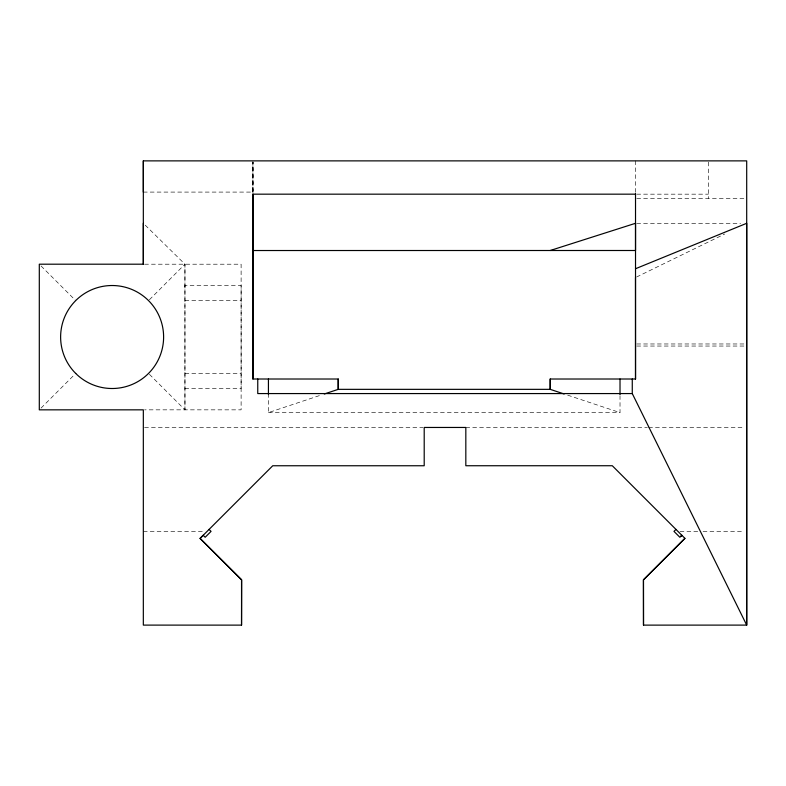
<?xml version="1.0" encoding="UTF-8"?>
<svg xmlns="http://www.w3.org/2000/svg" width="786" height="786" viewBox="0 0 786 786"><rect width="100%" height="100%" fill="white"/><g stroke="black" fill="none" stroke-linecap="round" stroke-linejoin="round"><path stroke-width="0.59" stroke-dasharray="3.93 2.95" d="M184.946 287.283L184.946 285.534L241.115 285.534L241.115 388.52L184.946 388.52M149.399 374.303L184.946 409.84L184.946 264.204L144.192 224.148M252.915 192.983L252.915 160.875M41.029 408.111L74.847 374.303M149.399 299.751L184.946 264.204L184.946 409.85M636.591 277.006L724.682 234.041M268.429 393.57L268.429 412.601L320.776 395.152M143.327 192.089L252.915 192.089L252.915 162.073L252.935 192.806L252.915 162.122M636.739 194.171L708.343 194.171M636.739 198.327L744.303 198.327M636.709 223.303L740.589 223.293M144.555 264.204L241.115 264.204L241.115 409.85L144.555 409.84M184.946 300.616L241.115 300.616M636.748 343.973L744.254 343.973M636.748 346.046L744.254 346.046M184.946 373.438L241.115 373.438M268.429 412.601L620.016 412.601L620.016 395.8M144.555 427.564L422.986 427.564M465.823 427.564L647.35 427.564M648.578 427.564L744.244 427.564M143.327 531.385L203.8 531.385M680.037 531.385L698.223 531.385M703.067 531.385L744.273 531.385M567.659 395.152L620.016 412.601M41.029 265.933L75.711 300.616M708.343 162.063L708.343 198.327M635.52 160.875L635.52 192.983"/><path stroke-width="1.18" d="M143.327 264.194L143.327 160.875L746.7 160.875L746.7 625.106L643.498 625.125L643.498 579.872L684.97 538.41L612.294 465.734L465.823 465.744L465.823 427.456L424.204 427.466L424.204 465.754L272.742 465.754L200.066 538.42L241.538 579.891L241.538 625.125L143.327 625.106L143.327 409.84L39.3 409.84L39.3 264.194L143.327 264.194L143.327 223.293M324.264 393.992L338.226 389.345L338.226 379.019L252.915 379.009L252.935 194.034M635.52 193.494L635.52 379.009L550.22 379.019L550.21 389.345L564.171 393.992M643.498 625.125L643.41 579.803L684.881 538.331M680.794 536.347L681.845 535.295L679.87 537.27L673.985 531.385L675.96 529.41M241.538 625.106L241.656 579.783L200.066 538.42L203.191 535.295L205.166 537.27L211.051 531.385L209.076 529.41M635.52 268.733L746.7 223.293L746.7 625.125L632.268 393.57L632.268 379.009M550.22 250.508L635.52 223.293L635.52 250.498L252.925 250.528M635.52 194.171L252.915 194.171L252.915 379.009M632.268 393.57L257.759 393.57L257.759 379.009M635.491 277.546L635.52 379.009M620.016 379.009L620.016 394.601M550.21 379.009L550.21 389.345L338.226 389.345L338.226 379.009M268.429 379.009L268.429 394.601M143.327 160.875L143.327 192.089M75.711 373.429A51.493 51.493 0 0 0 161.857 350.34A51.493 51.493 0 0 0 98.79 287.273A51.493 51.493 0 0 0 75.711 373.429"/></g></svg>
